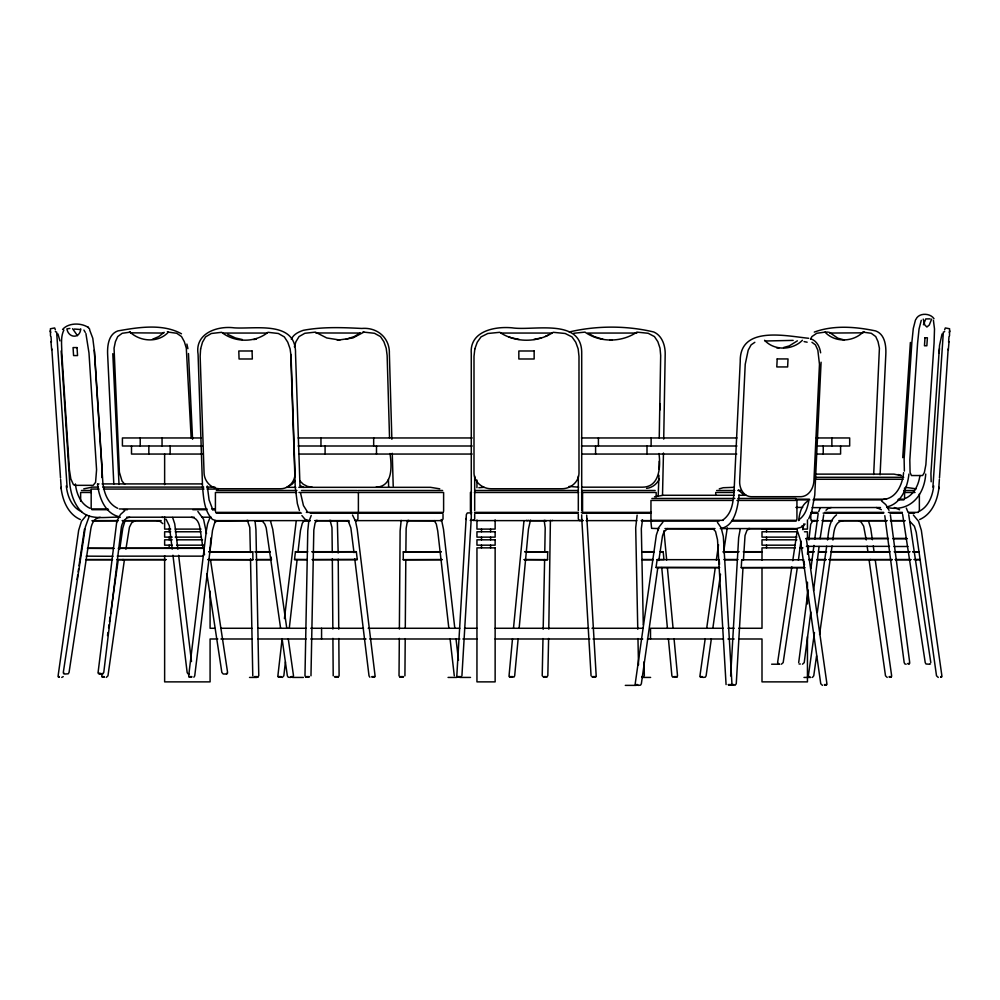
<?xml version="1.0" encoding="UTF-8"?>
<svg xmlns="http://www.w3.org/2000/svg" width="1000" height="1000" viewBox="0 0 1000 1000"><rect width="100%" height="100%" fill="white"/><g stroke="black" fill="none" stroke-linecap="round" stroke-linejoin="round"><path stroke-width="1.5" d="M399.025 675.812L399.312 638.4M399.375 629.05L400.112 530.85L401.175 520.363M442.062 559.7L403.237 559.7L403.3 551.85L441.188 551.712M404.925 675.812L405.213 638.625M405.288 627.788L405.8 559.7M405.863 551.962L406.15 528.35L407.088 522.9L408.7 520.363L406.95 520.737L435.025 520.825L434.25 520.638L436.3 524.025L437.75 531.062L448.825 628.025M658.962 453.512C660.713 466.175 659.887 487.163 642.463 487.175L581.788 487.175M659.237 437.95L660.675 355.475L660.013 348.188L657.85 341.688L654.438 336.575L648.162 333.275L636.888 332.125C621.737 342.55 600.087 342.738 584.987 332.125L573.675 333.275M658.95 475.262L658.188 496.312M659.062 469.038L659.2 461.25M660.088 409.85L660.2 403.625M663.462 453.025L662.513 495.337M663.713 439.125L665.188 354.162C665.337 345.637 662.188 335.688 653.787 332C626.512 325.475 596.5 325.538 569.212 332M304.975 675.812L307.775 530.85L308.675 522.175L311.238 515.45M310.975 675.812L313.825 529.975L315.1 522.9L317.113 520.363L315.538 520.737L348.062 520.825L347.325 520.638L348.825 521.888L348.35 521.275L350.863 527.888L354 552.612M542.212 675.812L542.987 638.562M543.175 629.263L544.625 559.487M544.775 551.737L545.2 527.913L544.175 520.363L546.3 520.737L529.75 520.737L530.638 520.225M546.062 551.85L524.862 551.712M524.263 559.7L547.55 559.7L547.712 551.85L546.075 551.712M547.825 675.812L548.6 638.462M548.787 629.125L550.4 520.363M821.087 362.212L814.762 495.1L811.737 511.6M880.088 474.787L885.825 354.263C886.188 345.763 884.987 334.3 875.675 330.938C855.825 326.75 833.55 324.925 814.287 332.1M210.037 551.962L210.837 538.025M730.638 675.975L738.65 537.638L740.238 529.05M804.875 567.65L741.25 567.65L741.7 559.8L742.9 559.663M742.975 567.95L736.263 683.763L734.912 685.375M743.425 560.237L745.037 535.462L746.988 530.288L749.75 528.55L748.55 528.688L793.75 528.688M807.5 554.325L807.65 551.712L813.85 551.712M808.075 553.825L808.525 546.112M808.875 539.938L810.713 524.2L812.312 521.6L814.5 520.6L813.3 520.737L817.975 520.737M456.812 675.812L466.35 514.612L467.3 512.95L469.862 512.888M461.925 675.812L471.2 519.212M902.738 457.675L910.387 342.45M932.913 487.175L943.35 332.125L944.688 331.625M938.75 488.75L939.375 479.425M939.475 477.975L948.162 348.9M948.612 342.212L948.988 336.625M101.862 477.55L102.1 468.775L94.513 352.062L92.788 338.275L89.612 329.862M944.625 329.85L945.325 327.95L949.587 328.762L949.513 335.875M948.312 349.988L949.038 341.562M509.038 675.812L512.5 638.787M513.513 628.025L523.925 521.225M518.15 638.75L514.675 675.812L513.862 677.212M519.163 627.95L528.45 529.05L530.35 520.662M277.887 675.812L282.137 638.663M284.425 618.562L296.125 521.788M306.938 559.7L294.538 559.562L295.425 551.712L307.55 551.712M285.425 661.862L283.837 675.812L282.3 677.425M289.312 627.9L297.075 560M297.962 552.288L300.5 530.35L302.288 523.288L304.175 520.638L303.4 520.837L310.062 520.737M939.038 352.925L939.525 348.625M739.075 495.1C737.675 507.075 735.037 526.325 720.325 528.575M98.1 672.4L116.675 522.312M188.675 675.812L206.388 530.462L207.613 523.763L210.2 516.95M798.688 662.6L808.125 590.1M810.925 568.525L813.938 545.413M814.737 539.237L818.138 513.85M810.812 612.05L804.225 662.6L802.5 664.212M813.587 590.662L819.087 546.487M58.113 675.812L78.65 530.35L81.463 521.287L86.65 515M77.088 579.538L77.725 574.963M78.162 571.9L78.587 568.85M79.025 565.8L79.662 561.225M79.887 559.562L84.475 529.038M101.8 675.812L102.163 673.312M107.5 635.575L107.938 632.475M108.6 627.837L109.038 624.75M109.475 621.663L110.138 617.025M110.575 613.938L118.238 559.837M119.775 549.012L122.8 528.125L124.85 521.388M124.375 560L107.963 675.812L106.25 677.425M125.9 549.2L129.45 527.2L131.662 522.837L134.963 520.737M635.212 683.763L656.338 535.075L659.062 527.025L662.938 522.075M719.312 567.65L656.038 567.513L657.15 559.663L719.212 559.663L719.488 564.425M657.725 568.25L641.363 683.763L640.525 685.163L638.088 685.375M658.825 560.562L662.5 535.837L663.925 531.975L667.6 528.587L667.013 528.787L713.425 528.925L712.862 528.6L715.537 531.475L717.513 539.788L726.075 684.575M699.95 675.812L705.2 638.75M706.737 627.962L715.25 567.837M716.338 560.138L718.525 544.725M711.35 638.787L706.112 675.812L705.275 677.212L702.837 677.425M712.875 628.025L720.512 574.15M723.562 552.612L727.25 527.888M808.363 675.812L814.475 632.55M817.3 612.5L826.663 546.163M827.537 539.987C828.8 531.4 828.888 520.675 836.538 514.85M816.562 655.837L813.75 675.812L812.425 677.425M819.575 634.475L832.075 545.938M832.913 540.037C833.763 533.638 833.863 521.575 842.763 520.737M777.6 662.6L791.825 566.888M792.75 560.725L797.337 529.875M798.713 520.612C799.463 513.263 801.45 504.712 808.363 500.725M800.962 541.112L798.4 560.225M797.275 567.85L783.175 662.6L781.375 664.212M802.925 529.775L803.812 523.875M63.312 672.4L85.375 526.938L89.288 516.1M586.7 519.475L586.862 518.45M903.587 472.675C902.588 484.025 896.587 498.375 883.625 499.375M908.925 474.075C907.537 487.287 901.35 503.75 886.925 506.887M919.912 475.525C918.713 484.75 914.137 494.55 905.212 498.488M925.725 474.075C924.262 495.513 909.887 512.6 886.85 507.413M933.7 485.887C932.638 496.05 928.325 507.362 918.325 511.7M938.988 487.287C937.65 500.025 932.125 514.125 919.613 519.562M873.688 474.5L879.412 348.188L878.05 341.688L875.738 336.575L871.25 333.275L863.037 332.125C852.962 342.212 834.925 342.812 825.037 332.125L816.725 333.275L811.925 336.575L810.525 339.125M471.275 514.188L471.463 513.387M808.75 501.238C807.325 508.088 805.312 515.337 798.75 519.862L799.212 519.65M823.688 514.85L820.113 538.638M949.938 331.037L949.287 332.312M294.387 346.887L295.938 341.688L299.05 336.575L304.875 333.275L315.387 332.125L326.75 337.962L339.862 340.037M931.625 319.113L929.287 324.988L926.9 327.025L924.8 324.988L923.238 319.113M117.338 520.3L120.525 514.425L124.7 510.75M116.613 522.5L117.413 520.087M818.688 511.675L820.263 507.663M637.125 515.15L635.7 527.837L637.775 629.237M80.75 328.9C79.963 339 68.438 338.2 66.9 328.9L69.862 328.438M942.05 333.975L939.55 345.275L930.925 473.425L931.162 481.775M915.45 320.062L913.288 328.475L911.875 342.262L904.112 458.988L904.375 471.075M921.275 320.288L919.05 329L917.6 343.113L909.825 459.938L910.088 472.562L911.462 475.538L922.6 475.538L924.362 472.562L925.863 464.762L934.075 343.113L934.5 329L933.425 320.288M808.713 518.825L811.612 511.938M63.888 330.075C60.362 337.075 61.863 345.35 61.8 352.912L69.4 469.738L70.838 478.913L73.4 484.575L74.812 485.337L93.175 485.337L95.575 482.362L96.575 469.738L88.975 352.912L85.9 333.488M915.925 319.363C918.812 312.512 930.238 312.95 934 318.688M923.45 324.762L925.788 318.913L930.113 318.875M659.237 479.062C657.038 484.075 652.013 487.825 646.562 488.363M291.325 339.338C293.363 334.35 298.475 332.013 303.238 330.337C322.5 326.688 342.262 327.475 361.75 328.462C377.212 327.038 389.888 337.912 389.363 353.537L391.863 439.263M62.562 329.5C68.375 322.587 81.287 322.65 88.387 327.525M63.225 676.612L61.725 677.425M581.538 519.812L580.35 520.625M826 510.275L828.225 508.275L831.2 507.525M295.05 480.962L292.013 484.275L288.113 486.425M193.888 677.212L194.737 675.812L212.5 530.35L214.488 523.288L216.65 520.737M470.262 520.538L470.938 519.85M164.137 332.312L158.688 336.625L152.387 339.325M191.163 437.95L186.312 348.188L184.338 341.688L181.537 336.575L176.737 333.275L168.412 332.125C158.188 343.225 139.863 341.85 129.55 331.625M797.387 340.838L789.25 345.913L783.562 347.525M802.412 340.275C792.4 350.375 774.388 350.975 764.575 340.275M723.075 519.862C731.65 513.538 732.788 503.812 733.938 493.975L740.238 361.488C739.525 325.25 786.237 336.037 808.675 338.288M805.125 524.05L801.062 527.3L796.488 528.575L721.862 528.575M360.075 333.1L354.125 336.625L345.988 339.325M389.538 437.95L387.137 355.475L386.188 348.188L383.875 341.688L380.462 336.575L374.45 333.275L363.875 332.125L352.85 337.962L337.3 340.238M754.837 342.3L751.112 344.85L748.2 350.163L745.225 364.275L739.663 481.1C739.275 488 743.263 496.337 750.962 496.7L801.125 496.7C808.925 496.238 813.525 488.225 813.913 481.1L819.475 364.275L817.837 350.163L815.438 344.85L811.963 342.3M215.85 520.638L215.287 520.975L248.612 520.737L246.988 520.35M863.037 332.125L863.9 331.625M97.613 484.637L98.925 483.875M907.075 538.638L892.862 538.638M907.95 546.487L893.925 546.487M825.037 332.125L828.238 332.088M545.45 336.388L548.263 335.062M641.7 520.6L642.5 519.837L641.325 528.638L643.288 624.738M356.613 520.625L357.925 519.012L357.925 514.188M551.925 520.625L552.575 520.4M83.775 488.837L91.363 487.325M118.763 548.3L203.525 548.3L204.525 554.837M527.737 520.625L528.413 520.4M473.325 520.625L474.688 519.012L474.688 514.188M654.525 496.788L663.138 495.275L733.975 495.275M719.275 488.837L723.225 487.725L734.038 487.325M540.962 337.962L533.837 339.45M253.675 339.575L256.45 339.113M376.1 487.175C393.225 486.675 391.737 465.3 389.988 453.512M130.412 332.125L122.212 333.275L117.725 336.575L115.4 341.688L114.05 348.188L119.375 472.188L121.988 480.962L124.7 484.275M868.512 551.85L869.725 551.85M741.25 567.65L804.525 567.513M869.625 559.7L870.825 559.562M312.375 559.7L357.287 559.562L356.325 551.712L312.113 551.85M403.237 559.7L442.038 559.562M129.738 517.325C124.887 517.263 121.388 523.938 121.175 528.65L103.775 672.4L103.038 673.8L99.913 674.013M100.188 517.325C94.375 517.562 91.525 523.925 90.825 528.925L69.062 672.4L68.275 673.8L65.138 674.013M92.075 520.837L118.25 520.737M812.175 507.625L880.475 507.525M661.562 551.85L663.2 551.712L663.938 559.562L657.738 559.562M130.3 332.837L163.625 333.05M829.837 333.05L863.162 332.837M765.1 341L793.162 340.387M478.837 487.725L484.05 487.325M223.088 333.05L267.113 333.05M315.837 332.962L360.262 333.05M501.075 333.05L551.912 333.05M74.35 329.025L80.45 329.525M201.125 437.962L122.413 437.962L122.413 446L202.225 446M298.15 437.962L472.2 437.962M581.462 437.962L736.975 437.962M816.275 437.962L849.675 437.962L849.675 446L816.275 446M298.15 446L472.2 446M581.462 446L736.975 446M202.225 454.05L131.5 454.05L131.5 446M299.075 454.05L472.175 454.05M581.688 454.05L736.737 454.05M817.15 454.05L840.588 454.05L840.588 446M815.6 474.125L893.962 474.125L901.45 475.625L898.012 474.513M815.662 477.3L903.737 477.3M815.5 479.263L903.062 479.263M102.088 483.913L202.362 483.913M92.013 487.1L98.387 487.1M102.775 487.1L203.688 487.1M206.8 487.1L214.887 487.1M286.562 487.325L295.75 487.325M298.825 487.325L430.487 487.325L439.762 488.837M578.675 487.175L569.038 486.425M905.525 487.325L916.225 488.837M99.062 489.062L91.175 489.062L91.175 507.962M103.462 489.062L203.95 489.062M207.062 489.062L218.038 489.062M81.45 490.5L91.363 490.5M216.4 490.5L296.925 490.5M301.475 490.5L357.4 490.5M358.175 490.5L442.612 490.5M475.15 490.5L577.837 490.5M582.263 490.5L655.163 490.5M716.637 490.5L734.725 490.5M737.812 490.5L740.888 490.5M903.975 490.5L914.575 490.5M91.363 492.475L80.638 492.475L80.638 501.2M296.525 492.475L215.413 492.475L215.413 511.375M298.988 492.475L443.612 492.475L443.612 511.375M471.463 492.475L470.425 492.475L470.425 511.375M474.412 492.475L578.575 492.475M581.525 492.475L656.175 492.475L656.175 496.838M734.15 492.475L715.713 492.475L715.713 495.387M903.975 492.475L915.062 492.475M738.575 495.275L744.75 495.275M651.888 498.462L734.825 498.462M737.9 498.462L796.012 498.462M795.588 499.175L809.4 499.175M814.013 499.175L886.513 499.175M898.45 499.175L904.362 499.175M795.775 499.9L809.837 499.9M812.962 499.9L882.575 499.9M897.962 499.9L903.888 499.9M732.325 500.425L650.962 500.425L650.962 519.325M736.938 500.425L796.938 500.425L796.938 519.325M795.9 507.413L802.688 507.413M91.363 508.963L108.025 508.963M119.325 508.963L207 508.963M211.663 508.963L215.312 508.963M91.875 509.7L108.488 509.7M123.4 509.7L127.438 509.7M192.787 509.7L206.788 509.7M212.638 509.7L214.975 509.7M215.625 512.375L300.238 512.375M306.35 512.375L358.162 512.375M358.462 512.375L443.387 512.375M470.662 512.375L471.675 512.375M474.588 512.375L578.413 512.375M581.312 512.375L651.375 512.375M810.975 512.375L817.487 512.375M824.65 512.375L883.737 512.375M888.4 512.375L902.4 512.375M908.625 512.375L918.375 512.375M216.238 513.112L301.475 513.112M310.163 513.112L357.562 513.112M358.312 513.112L442.775 513.112M475.025 513.112L577.962 513.112M582.212 513.112L650.775 513.112M811.462 513.112L817.675 513.112M823.138 513.112L883.725 513.112M889.938 513.112L902.362 513.112M908.575 513.112L914.65 513.112M120.25 517.325C106.15 516.275 87.338 521.925 78.012 507.625C73.062 500.637 70.713 492.25 69.787 483.837L61.15 350.95M126.725 517.212L194.137 517.212M201.725 517.212L211.088 517.212M651.175 520.325L723.312 520.325M732.212 520.325L796.737 520.325M92.35 520.625L117.45 520.625M122.137 520.625L161.188 520.625M215.188 520.625L310.175 520.625M314.738 520.625L349.137 520.625M355.275 520.625L441.688 520.625L443.013 519.012L443.013 514.188M475.513 520.625L471.463 519.812M477.488 520.625L583.15 520.625M586.075 520.625L636.763 520.625M641.237 520.625L651.675 520.625M811.087 520.625L817.763 520.625M821.95 520.625L832.35 520.625M838.812 520.625L887.237 520.625M890.362 520.625L904.575 520.625M122.925 520.737L159.9 520.737M254.675 520.737L262.512 521.3L264.788 524.025L266.212 527.888L280.575 628.025M641.562 520.737L652.087 520.737M822.65 520.737L832 520.737M839.788 520.737L886.425 520.737M891.1 520.737L905.138 520.737M651.737 521.062L719.125 521.062M731.9 521.062L796.162 521.062M658.737 528.575L651.6 528.35L650.987 522.137M664.938 528.575L715.025 528.575M170.7 529.1L164.638 529.1L164.638 516.838M175.238 529.1L201 529.1M762 529.1L796.85 529.1M802.9 529.1L807.45 529.1L807.45 519.9M170.7 531.775L164.638 531.775L164.638 537.137L172.213 537.137M175.238 531.775L201 531.775M796.85 531.775L762 531.775L762 537.137L796.85 537.137M804.425 531.775L807.45 531.775L807.45 537.137M175.238 537.137L201 537.137M805.987 538.5L888.475 538.5M893.125 538.5L907.05 538.5M806.263 538.638L888.025 538.5M172.213 539.812L164.638 539.812L164.638 545.175L172.213 545.175M176.75 539.812L202.512 539.812M796.85 539.812L762 539.812L762 545.175L795.325 545.175M176.75 545.175L204.025 545.175M806.413 546.35L889.513 546.35M164.638 547.863L172.213 547.863M176.75 547.863L204.025 547.863M795.325 547.863L762 547.863L762 560.225M799.875 547.863L802.9 547.863M113.575 548.3L87.375 548.3L114.012 548.438M118.2 548.3L203.525 548.3M208.938 551.712L252.775 551.85L252.925 559.7L207.938 559.7M256.05 551.712L270.012 551.712M312.087 551.712L356.325 551.712M642 551.712L654.125 551.712M660.175 551.712L663.2 551.712M723.45 551.712L738.962 551.712M743.625 551.712L762.237 551.712M818.512 551.712L826.263 551.712M830.925 551.712L889.75 551.712M894.375 551.712L909.775 551.712M912.85 551.712L919.013 551.85L912.85 551.85M208.888 551.85L252.775 551.85M254.85 551.85L270.363 551.85M307.562 551.85L295.425 551.712M403.3 551.85L441.163 551.85M525 551.85L547.712 551.85M641.875 551.85L654 551.85M723.1 551.85L738.612 551.85M743.275 551.85L761.888 551.85M808 551.85L814.212 551.85M818.863 551.85L826.612 551.85M889.75 551.85L831.25 551.712M894.375 551.85L909.775 551.85M86.175 556.15L113 556.287M117.225 556.15L203.175 556.15M86.088 559.562L112.463 559.562M117.112 559.562L166.088 559.562M208.012 559.562L252.925 559.7M257.15 559.562L271.125 559.562M294.538 559.562L306.962 559.562M312.288 559.562L357.287 559.562M524.175 559.562L547.55 559.7M642.2 559.562L653.075 559.562M723.888 559.562L737.862 559.562M808.75 559.562L811.85 559.562M818.062 559.562L825.812 559.562M828.925 559.562L892.188 559.562M895.3 559.562L910.812 559.562M913.913 559.562L920.113 559.562L915.462 559.7M86.088 559.7L112.463 559.7M117.112 559.7L165.738 559.7M255.95 559.7L271.475 559.7L271.1 557.075M642.113 559.7L652.987 559.7M725.088 559.7L737.513 559.7M741.7 559.8L803.763 559.8M809.1 559.7L812.2 559.7M816.862 559.7L826.162 559.7M829.275 559.7L892.188 559.7M895.3 559.7L910.812 559.7M656.038 567.513L719.663 567.513M214.737 628.275L210.087 628.275L210.087 591.163M220.925 628.275L251.9 628.275M258.087 628.275L306.087 628.275M310.738 628.275L363.525 628.275M368.188 628.275L459.862 628.275M464.45 628.275L476.95 628.275M495.138 628.275L588.862 628.275M591.987 628.275L642.738 628.275M723.288 628.275L650.512 628.275L650.512 638.987M727.938 628.275L734.125 628.275M738.775 628.275L762 628.275L762 567.962M217.825 638.987L210.087 638.987L210.087 681.875L164.638 681.875L164.638 555.65M220.925 638.987L251.9 638.987M258.087 638.987L306.087 638.987M310.738 638.987L366.037 638.987M369.738 638.987L459.862 638.987M462.887 638.987L476.95 638.987M495.138 638.987L589.913 638.987M593.025 638.987L642.738 638.987M647.4 638.987L723.288 638.987M727.938 638.987L734.125 638.987M738.775 638.987L762 638.987L762 681.875L807.45 681.875L807.45 636.688M777.625 663.413L778.587 663.413M907.975 663.413L909.675 663.413M777.95 664L778.637 664M799.062 664L800.325 664M908.075 664L909.338 664M929.762 664L930.45 664M771.637 664.212L779.712 664.212M906.175 664.212L904.912 664L904.175 662.6L884.8 515.688M929.2 664.212L925.987 664L925.225 662.6L902.613 514.4M63.35 673.2L64.212 673.2M98.15 673.2L100.175 673.2M226.688 673.2L227.55 673.2M63.675 673.8L64.4 673.8M98.513 673.8L100.037 673.8M226.5 673.8L227.225 673.8M189.325 674.013L187.862 673.8L187.138 672.4L172.95 555.225M226.412 674.013L223.225 674.013L221.838 672.4L206.9 573.9M58.15 676.612L59.363 676.612M101.862 676.612L104.25 676.612M188.75 676.612L191.825 676.612M254.387 676.612L258.363 676.612M277.975 676.612L281.212 676.612M291.062 676.612L293.45 676.612M305.387 676.612L309.363 676.612M334.588 676.612L338.625 676.612M371.925 676.612L374.988 676.612M399.5 676.612L403.55 676.612M456.925 676.612L460.925 676.612M509.137 676.612L512.725 676.612M543.05 676.612L547.175 676.612M592.062 676.612L596.05 676.612M641.7 676.612L643.512 676.612M673.838 676.612L677.412 676.612M700.013 676.612L702.4 676.612M808.4 676.612L809.625 676.612M889.212 676.612L891.6 676.612M940.638 676.612L941.85 676.612M58.463 677.212L59.337 677.212M102.25 677.212L104.237 677.212M189.175 677.212L191.713 677.212M254.812 677.212L257.975 677.212M278.4 677.212L281.062 677.212M291.075 677.212L293.062 677.212M305.775 677.212L308.938 677.212M335.012 677.212L338.237 677.212M372.038 677.212L374.575 677.212M399.888 677.212L403.113 677.212M457.062 677.212L460.637 677.212M509.588 677.212L512.513 677.212M543.5 677.212L546.812 677.212M592.35 677.212L595.588 677.212M641.75 677.212L643.05 677.212M674.05 677.212L676.975 677.212M700.387 677.212L702.387 677.212M808.713 677.212L809.6 677.212M889.225 677.212L891.213 677.212M940.662 677.212L941.538 677.212M249.525 677.425L257.013 677.425M290.625 677.425L288.188 677.212L287.35 675.812L282.1 638.787M292.488 677.425L303.412 677.425M448.062 677.425L456.712 677.425M459.775 677.425L470.513 677.425M642.275 677.425L650.625 677.425M803.988 677.425L810.8 677.425M887.2 677.425L885.5 675.812L869.087 560M938.275 677.425L936.513 675.812L916.25 532.337L914.4 526.263L910.037 521.575M635.262 684.575L637.65 684.575M728.2 684.575L733.925 684.575M824.463 684.575L826.85 684.575M635.65 685.163L637.638 685.163M728.538 685.163L733.575 685.163M824.475 685.163L826.475 685.163M625.3 685.375L636.225 685.375M822.463 685.375L820.75 683.763L800.413 540.175L797.725 531.763M609.987 340.125L612.337 340.238M636.875 333.05L587.762 333.05L594.275 336.625L603.013 339.325M776.612 347.825L778.925 347.987M157.238 520.737L160.25 521.487L162.8 523.625M894.338 507.525L899.587 509.787M876.413 507.525L881.363 509.65M191.488 517.325C196.912 517.725 199.062 522.938 199.9 527.775L202.938 547.762M161.925 517.325L163.012 517.425M331.525 520.737L329.725 520.35M657.15 559.663L658.35 559.8M122.638 559.562L123.837 559.7M858.5 520.737L861.075 522.025L863.662 526.175L866.25 539.938M519.163 339.45L512.038 337.962M312.162 487.175L307.5 486.425L303.288 484.275L299.925 480.962M242.362 339.575L235.438 337.962L227.775 334.4M119.05 516.675C104.738 513.425 98.9 496.925 97.487 483.837M804.1 341.6L807.15 342.2M844.425 340.012L837.837 338.188L829.325 332.312M745.662 494.875L743.25 494.375L738.5 490.012M579.675 520.625L578.312 519.012L578.312 514.188M526.388 520.4L527.062 520.625M440.375 520.4L441.037 520.625M355.312 520.4L355.962 520.625M508.663 336.775L510.913 337.575M308.587 520.625L305.113 519.35L301.887 515.575M215.9 520.625L212.413 519.35C204.15 511.025 203.65 498.137 202.55 487.137L198.075 354.263C194.638 333.375 217.237 325.625 234.125 327.837C254.887 329.35 296.337 320.175 295.525 353.537L299.988 486.025M55.312 331.625L56.65 332.125L67.088 487.175M811.875 520.625L810.8 519.012L810.8 514.188M167.387 331.625L168.412 332.125M300.5 485.775L303.762 487.438M810.938 338.888C816.912 340.913 819.8 346.987 820.638 352.825M81.675 511.7C71.675 507.362 67.362 496.05 66.3 485.887M80.388 519.562C67.875 514.125 62.35 500.025 61.013 487.287M117.662 508.288C107.675 503.587 103.912 492.713 102.85 482.512L94.25 350.087M89.95 508.288C80.5 503.825 76.475 493.675 75.388 483.938M881.513 500.95L885.812 504.637L889.038 510.3M363.188 331.625L363.875 332.125M181.462 333.787C162.625 323.338 138.188 327.312 117.788 330.938C108.475 334.3 107.275 345.763 107.625 354.263L113.812 484.05M913.35 515L918.538 521.287L921.35 530.35L941.888 675.812M197.85 511.438L203.588 519.325L206.513 533.488M77.487 335.7L72.6 328.713M247.463 520.6L249.788 527.513L250.387 552.525M717.438 522.438L721.15 527.75L723.337 536.45L731.938 683.763M582.062 519.85L582.725 520.538M369.862 677.212L369.012 675.812L354.75 558.763M672.7 677.212L671.888 675.812L668.4 638.663M330.138 520.6L331.975 527.513L332.275 552.525M307.488 511.912L303.45 505.562L300.6 493.288M166.075 519.212L169.325 525.837L172.2 549.062M50.712 332.312L50.062 331.037M87.987 327.025L89.675 329.162M352.5 515.025L355.55 521.225L357.225 529.312L375.075 675.812M83.925 330.075L85.237 332.35M802.075 525.788L803.012 527.463M212.825 509.825L209.088 499.95L207.3 486.025M906.312 508.088L908.075 512.375M868.612 521.388L870.662 528.125L872.375 539.738M270.45 520.825L272.75 529.312L286.725 627.962M172.625 517.463L174.725 523.812L177.887 549.15M57.95 333.975L59.95 340.9M441.463 519.538L443.5 529.312L454.775 627.962M299.387 510.425L297.375 503.65L295.238 487.137L290.775 354.425M186.887 344.062L187.925 348.675M908.713 514.712L930.8 662.6M255.113 521.613L255.95 529.688L258.775 675.812M890.387 514.85L909.712 662.6M466.125 518.45L466.287 519.475M210.487 559.712L227.587 672.4M337.35 521.613L338.175 553M873.25 545.925L874.125 552.112M875.225 559.837L891.65 675.812M867.125 546.112L868 552.288M806.312 538.425L826.912 683.763M803.95 561.112L804.5 565.037M288.25 638.75L293.512 675.812M657.987 528.325L658.2 530.05M178.625 555.312L191.488 661.538M456.012 638.75L458.475 660.325M450.062 638.787L454.288 675.812M663.925 530.688L666.675 560M667.387 567.725L673.037 627.913M674.05 638.713L677.525 675.812M661.737 567.55L667.387 627.837M55.375 329.85L54.675 327.95L50.412 328.762L50.487 335.875M50.963 341.562L51.688 349.988M51.013 336.625L51.388 342.212M51.837 348.9L60.525 477.975M60.625 479.425L61.25 488.75M586.675 515.1L596.188 675.812M581.8 519.212L591.062 675.812M188.475 353.537L192.562 439.263M112.8 353.688L119.025 484.462M392.262 453.288L393.212 486.025M388.425 479.338L388.65 487.137M644.05 661.838L644.338 675.812M637.962 638.55L638.513 664.925M250.512 558.775L252.775 675.812M338.225 559.225L338.75 629.163M338.825 638.488L339.1 675.812M332.325 558.775L332.85 629M332.912 638.362L333.2 675.812M919.362 493.925L919.362 511.375M904.562 487.987L904.562 498.162M831.875 437.962L831.875 446M823.225 446L823.225 454.05M807.45 582.137L807.45 603.962M766.538 529.1L766.538 531.775M766.538 537.137L766.538 539.812M766.538 545.175L766.538 547.863M651.125 437.962L651.125 446M647 446L647 454.05M598.413 437.962L598.413 446M595.6 446L595.6 454.05M582.562 492.475L582.562 511.375M581.712 510.538L581.712 353.612C582.388 317.425 533.5 331.075 512.2 327.837C494.787 326.188 469.412 331.075 471.275 353.612L471.275 519.012M581.712 514.85L581.712 519.012M578.312 476.075L578.312 510.538M495.138 519.9L495.138 529.1L476.95 529.1L476.95 519.9M490.588 529.1L490.588 531.775M490.588 537.137L490.588 539.812M490.588 545.175L490.588 547.863M481.5 529.1L481.5 531.775M481.5 537.137L481.5 539.812M481.5 545.175L481.5 547.863M476.95 480.087L476.95 487.738M474.688 476.075L474.688 510.538M376.488 446L376.488 454.05M373.675 437.962L373.675 446M358.387 492.475L358.387 511.375M325.087 446L325.087 454.05M321.575 628.275L321.575 638.987M320.962 437.962L320.962 446M210.087 547.863L210.087 552.5M170.15 446L170.15 454.05M169.175 529.1L169.175 531.775M169.175 537.137L169.175 539.812M169.175 545.175L169.175 547.863M164.638 454.05L164.638 484.675M162.05 437.962L162.05 446M148.85 446L148.85 454.05M140.213 437.962L140.213 446M777.188 358.938L776.8 366.938L787.638 366.938L788.012 358.938L777.188 358.938M200.613 348.9L200.15 356.325L204.075 473.15C204.375 481.25 211.062 488.625 219.338 488.75L280.788 488.75C288.95 488.713 295.338 481.112 295 473.15L291.075 356.325L290.1 348.9L287.775 342.212L284.337 336.9L278.35 333.488L267.962 332.312C254.938 343 234.762 342.625 221.637 332.312L211.325 333.488L205.562 336.9L202.488 342.212L200.613 348.9M924.987 337.775L924.463 345.775L926.862 345.775L927.387 337.775L924.987 337.775M474.837 348.9L474 356.325L474 473.15C474.125 482.038 482.438 488.775 491.025 488.75L561.975 488.75C570.55 488.775 578.862 482.038 578.987 473.15L578.987 356.325L578.162 348.9L575.737 342.212L571.975 336.9L565.2 333.488L553.25 332.312C537.537 342.863 515.45 342.863 499.75 332.312L487.8 333.488L481.012 336.9L477.25 342.212L474.837 348.9M407.837 521.038L407.4 521.75L407.812 521.112M215.562 521.425L215.1 522.025L215.65 521.388M748.85 528.562L748.288 528.888L748.962 528.638M77.025 347.575L73.062 347.575L73.575 355.575L77.55 355.575L77.025 347.575M252.062 350.988L238.8 350.988L239.062 358.988L252.325 358.988L252.062 350.988M534.15 350.988L518.837 350.988L518.837 358.988L534.15 358.988L534.15 350.988M495.138 531.775L476.95 531.775L476.95 537.137L495.138 537.137L495.138 531.775M495.138 539.812L476.95 539.812L476.95 545.175L495.138 545.175L495.138 539.812M495.138 547.863L476.95 547.863L476.95 681.875L495.138 681.875L495.138 547.863"/></g></svg>
